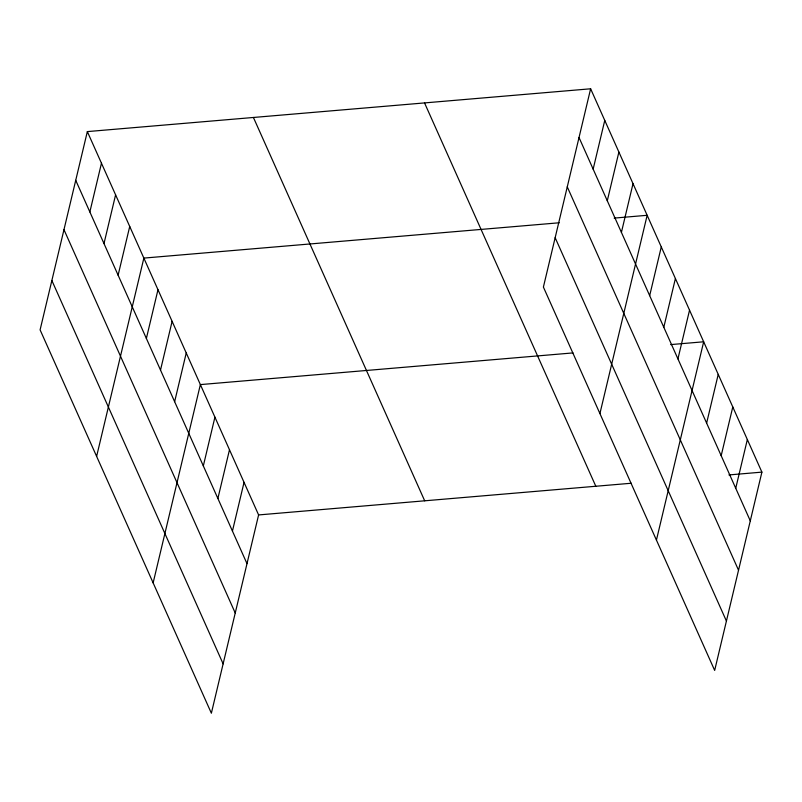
<?xml version="1.0" encoding="UTF-8"?>
<svg xmlns="http://www.w3.org/2000/svg" width="802" height="802" viewBox="0 0 802 802"><rect width="100%" height="100%" fill="white"/><g stroke="black" fill="none" stroke-linecap="round" stroke-linejoin="round"><path stroke-width="1.2" d="M87.338 131.598L40.1 329.873L211.367 713.209L258.605 514.934L87.338 131.598L590.633 88.791L761.9 472.127L714.662 670.402L543.395 287.066L590.633 88.791M89.854 211.949L101.463 163.227M103.989 243.567L115.598 194.846M118.115 275.196L129.724 226.475M96.621 456.368L143.859 258.094L559.225 222.776M146.375 338.444L157.984 289.722M160.51 370.073L172.109 321.351M174.635 401.692L186.244 352.97M153.142 582.874L200.37 384.599L572.999 352.91M203.327 465.902L214.926 417.18M217.883 498.483L229.492 449.762M232.44 531.074L244.049 482.353M593.149 169.142L604.758 120.42M607.284 200.771L618.893 152.049M621.41 232.39L633.019 183.668M599.916 413.571L647.154 215.297L614.172 218.104M649.67 295.647L661.279 246.926M663.805 327.266L675.404 278.545M677.931 358.895L689.54 310.173M656.437 540.067L703.665 341.792L670.693 344.599M706.622 423.105L718.231 374.384M721.178 455.686L732.787 406.965M735.735 488.268L747.344 439.546M258.605 514.934L631.224 483.245M728.928 474.934L761.9 472.127M579.024 137.513L750.291 520.849M567.265 186.866L738.532 570.202M555.154 237.713L726.422 621.049M424.539 102.917L595.816 486.253M253.422 117.473L424.689 500.809M75.729 180.32L246.996 563.656M63.97 229.673L235.237 613.009M51.859 280.52L223.126 663.856"/></g></svg>
